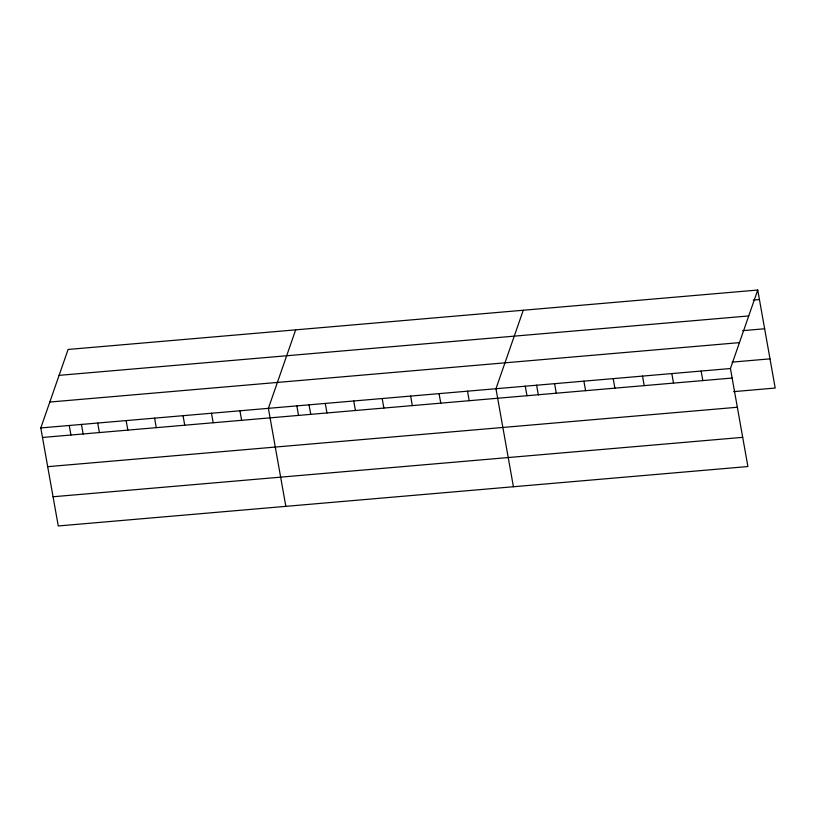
<?xml version="1.0" encoding="UTF-8"?>
<svg xmlns="http://www.w3.org/2000/svg" width="816" height="816" viewBox="0 0 816 816"><rect width="100%" height="100%" fill="white"/><g stroke="black" fill="none" stroke-linecap="round" stroke-linejoin="round"><path stroke-width="1.22" d="M757.738 290.037L730.442 368.526L747.905 466.538L58.262 525.963L40.8 427.941L68.095 349.462L757.738 290.037L775.2 388.059L733.676 391.629M295.678 329.848L268.382 408.337L285.845 506.348M523.26 310.243L495.965 388.732L513.427 486.744M753.331 300.094L759.441 299.564M59.089 375.36L748.731 315.945M742.652 330.664L764.643 328.766M49.807 402.043L739.449 342.628M732.136 362.12L769.998 358.856M40.8 427.941L730.442 368.526M42.493 437.468L732.136 378.053M47.695 466.67L737.338 407.255M53.06 496.76L742.703 437.345M701.138 371.056L702.831 380.582M671.823 373.575L673.516 383.102M642.518 376.105L644.212 385.631M613.204 378.624L614.897 388.151M583.889 381.154L585.592 390.68M554.584 383.683L556.277 393.2M536.602 385.142L538.336 394.873M525.269 386.203L526.973 395.729M467.517 391.18L469.21 400.707M439.069 393.628L440.762 403.155M410.621 396.086L412.315 405.603M382.174 398.534L383.867 408.061M353.726 400.982L355.419 410.509M325.278 403.43L326.971 412.957M309.019 404.746L310.753 414.477M296.83 405.889L298.523 415.415M239.935 410.785L241.628 420.311M211.487 413.243L213.18 422.759M183.039 415.691L184.732 425.218M154.591 418.139L156.284 427.666M126.143 420.587L127.837 430.114M97.696 423.045L99.389 432.572M81.437 424.351L83.171 434.092M69.248 425.493L70.941 435.02"/></g></svg>
